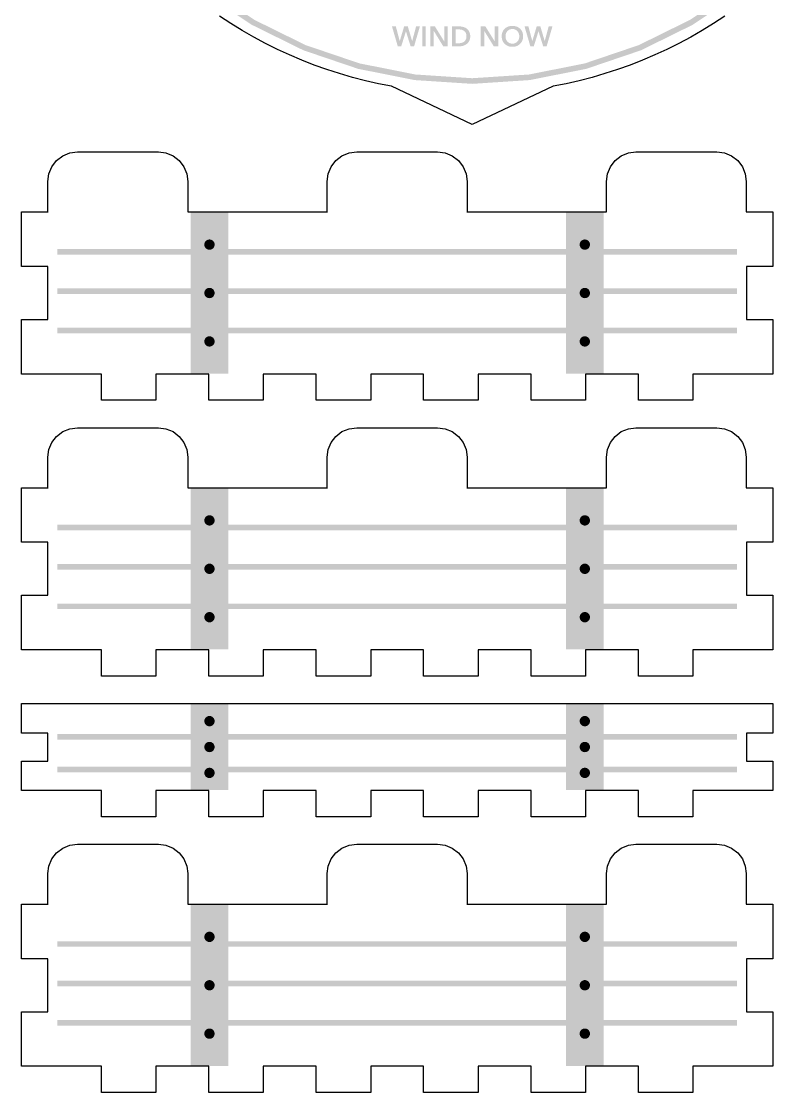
# Model space of a CAD drawing. Header units: millimetres. Extents: x 6 to 299, y 6 to 451.
# Drawn here: x 6 to 87.5, y 124.3 to 238.5 of the extents above; entities that cross this region are included whole.
import ezdxf

# ---------------------------------------------------------------- set-up
doc = ezdxf.new("R2010")
doc.units = ezdxf.units.MM
doc.layers.add('CUT', color=1, linetype='Continuous')
doc.layers.add('RASTER', color=7, linetype='Continuous')

msp = doc.modelspace()

# ---------------------------------------------------------------- hatches: boundary and pattern name
at = {"layer": 'RASTER'}
h = msp.add_hatch(color=7, dxfattribs=at)
h.paths.add_polyline_path([(101, 278.8), (100.598, 272.665), (99.398, 266.636), (97.422, 260.814), (94.703, 255.3), (91.288, 250.188), (87.234, 245.566), (82.612, 241.512), (77.5, 238.097), (71.986, 235.378), (66.164, 233.401), (60.135, 232.202), (54, 231.8), (47.865, 232.202), (41.835, 233.401), (36.014, 235.378), (30.5, 238.097), (25.388, 241.512), (20.766, 245.566), (16.712, 250.188), (13.297, 255.3), (10.578, 260.814), (8.601, 266.636), (7.402, 272.665), (7, 278.8), (7.402, 284.935), (8.601, 290.964), (10.578, 296.786), (13.297, 302.3), (16.712, 307.412), (20.766, 312.034), (25.388, 316.088), (30.5, 319.503), (36.014, 322.222), (41.835, 324.199), (47.865, 325.398), (54, 325.8), (60.135, 325.398), (66.164, 324.199), (71.986, 322.222), (77.5, 319.503), (82.612, 316.088), (87.234, 312.034), (91.288, 307.412), (94.703, 302.3), (97.422, 296.786), (99.398, 290.964), (100.598, 284.935)])
h.paths.add_polyline_path([(100.4, 278.8), (100.003, 272.744), (98.819, 266.791), (96.868, 261.043), (94.184, 255.6), (90.812, 250.553), (86.81, 245.99), (82.246, 241.988), (77.2, 238.616), (71.756, 235.932), (66.009, 233.981), (60.056, 232.797), (54, 232.4), (47.944, 232.797), (41.991, 233.981), (36.243, 235.932), (30.8, 238.616), (25.753, 241.988), (21.19, 245.99), (17.188, 250.553), (13.816, 255.6), (11.132, 261.043), (9.181, 266.791), (7.997, 272.744), (7.6, 278.8), (7.997, 284.856), (9.181, 290.809), (11.132, 296.557), (13.816, 302), (17.188, 307.047), (21.19, 311.61), (25.753, 315.612), (30.8, 318.984), (36.243, 321.668), (41.991, 323.619), (47.944, 324.803), (54, 325.2), (60.056, 324.803), (66.009, 323.619), (71.756, 321.668), (77.2, 318.984), (82.246, 315.612), (86.81, 311.61), (90.812, 307.047), (94.184, 302), (96.868, 296.557), (98.819, 290.809), (100.003, 284.856)], flags=0)
for points in [[(45.448, 237.924), (45.862, 237.924), (46.273, 236.364), (46.279, 236.364), (46.747, 237.924), (47.137, 237.924), (47.596, 236.364), (47.602, 236.364), (48.022, 237.924), (48.424, 237.924), (47.803, 235.8), (47.437, 235.8), (46.939, 237.393), (46.933, 237.393), (46.435, 235.8), (46.069, 235.8)], [(48.676, 237.924), (49.054, 237.924), (49.054, 235.8), (48.676, 235.8)], [(49.522, 237.924), (50.023, 237.924), (51.01, 236.334), (51.016, 236.334), (51.016, 237.924), (51.394, 237.924), (51.394, 235.8), (50.914, 235.8), (49.906, 237.441), (49.9, 237.441), (49.9, 235.8), (49.522, 235.8)], [(54.904, 237.924), (55.405, 237.924), (56.392, 236.334), (56.398, 236.334), (56.398, 237.924), (56.776, 237.924), (56.776, 235.8), (56.296, 235.8), (55.288, 237.441), (55.282, 237.441), (55.282, 235.8), (54.904, 235.8)], [(59.575, 237.924), (59.989, 237.924), (60.4, 236.364), (60.406, 236.364), (60.874, 237.924), (61.264, 237.924), (61.723, 236.364), (61.729, 236.364), (62.149, 237.924), (62.551, 237.924), (61.93, 235.8), (61.564, 235.8), (61.066, 237.393), (61.06, 237.393), (60.562, 235.8), (60.196, 235.8)], [(24, 218.1), (28, 218.1), (28, 200.9), (24, 200.9)], [(64, 218.1), (68, 218.1), (68, 200.9), (64, 200.9)], [(26.55, 214.66), (26.545, 214.588), (26.531, 214.518), (26.508, 214.45), (26.476, 214.385), (26.436, 214.325), (26.389, 214.271), (26.335, 214.224), (26.275, 214.184), (26.21, 214.152), (26.142, 214.129), (26.072, 214.115), (26, 214.11), (25.928, 214.115), (25.858, 214.129), (25.79, 214.152), (25.725, 214.184), (25.665, 214.224), (25.611, 214.271), (25.564, 214.325), (25.524, 214.385), (25.492, 214.45), (25.469, 214.518), (25.455, 214.588), (25.45, 214.66), (25.455, 214.732), (25.469, 214.802), (25.492, 214.87), (25.524, 214.935), (25.564, 214.995), (25.611, 215.049), (25.665, 215.096), (25.725, 215.136), (25.79, 215.168), (25.858, 215.191), (25.928, 215.205), (26, 215.21), (26.072, 215.205), (26.142, 215.191), (26.21, 215.168), (26.275, 215.136), (26.335, 215.096), (26.389, 215.049), (26.436, 214.995), (26.476, 214.935), (26.508, 214.87), (26.531, 214.802), (26.545, 214.732)], [(66.55, 214.66), (66.545, 214.588), (66.531, 214.518), (66.508, 214.45), (66.476, 214.385), (66.436, 214.325), (66.389, 214.271), (66.335, 214.224), (66.275, 214.184), (66.21, 214.152), (66.142, 214.129), (66.072, 214.115), (66, 214.11), (65.928, 214.115), (65.858, 214.129), (65.79, 214.152), (65.725, 214.184), (65.665, 214.224), (65.611, 214.271), (65.564, 214.325), (65.524, 214.385), (65.492, 214.45), (65.469, 214.518), (65.455, 214.588), (65.45, 214.66), (65.455, 214.732), (65.469, 214.802), (65.492, 214.87), (65.524, 214.935), (65.564, 214.995), (65.611, 215.049), (65.665, 215.096), (65.725, 215.136), (65.79, 215.168), (65.858, 215.191), (65.928, 215.205), (66, 215.21), (66.072, 215.205), (66.142, 215.191), (66.21, 215.168), (66.275, 215.136), (66.335, 215.096), (66.389, 215.049), (66.436, 214.995), (66.476, 214.935), (66.508, 214.87), (66.531, 214.802), (66.545, 214.732)], [(9.8, 214.2), (82.2, 214.2), (82.2, 213.6), (9.8, 213.6)], [(9.8, 210), (82.2, 210), (82.2, 209.4), (9.8, 209.4)], [(26.55, 209.5), (26.545, 209.428), (26.531, 209.358), (26.508, 209.29), (26.476, 209.225), (26.436, 209.165), (26.389, 209.111), (26.335, 209.064), (26.275, 209.024), (26.21, 208.992), (26.142, 208.969), (26.072, 208.955), (26, 208.95), (25.928, 208.955), (25.858, 208.969), (25.79, 208.992), (25.725, 209.024), (25.665, 209.064), (25.611, 209.111), (25.564, 209.165), (25.524, 209.225), (25.492, 209.29), (25.469, 209.358), (25.455, 209.428), (25.45, 209.5), (25.455, 209.572), (25.469, 209.642), (25.492, 209.71), (25.524, 209.775), (25.564, 209.835), (25.611, 209.889), (25.665, 209.936), (25.725, 209.976), (25.79, 210.008), (25.858, 210.031), (25.928, 210.045), (26, 210.05), (26.072, 210.045), (26.142, 210.031), (26.21, 210.008), (26.275, 209.976), (26.335, 209.936), (26.389, 209.889), (26.436, 209.835), (26.476, 209.775), (26.508, 209.71), (26.531, 209.642), (26.545, 209.572)], [(66.55, 209.5), (66.545, 209.428), (66.531, 209.358), (66.508, 209.29), (66.476, 209.225), (66.436, 209.165), (66.389, 209.111), (66.335, 209.064), (66.275, 209.024), (66.21, 208.992), (66.142, 208.969), (66.072, 208.955), (66, 208.95), (65.928, 208.955), (65.858, 208.969), (65.79, 208.992), (65.725, 209.024), (65.665, 209.064), (65.611, 209.111), (65.564, 209.165), (65.524, 209.225), (65.492, 209.29), (65.469, 209.358), (65.455, 209.428), (65.45, 209.5), (65.455, 209.572), (65.469, 209.642), (65.492, 209.71), (65.524, 209.775), (65.564, 209.835), (65.611, 209.889), (65.665, 209.936), (65.725, 209.976), (65.79, 210.008), (65.858, 210.031), (65.928, 210.045), (66, 210.05), (66.072, 210.045), (66.142, 210.031), (66.21, 210.008), (66.275, 209.976), (66.335, 209.936), (66.389, 209.889), (66.436, 209.835), (66.476, 209.775), (66.508, 209.71), (66.531, 209.642), (66.545, 209.572)], [(9.8, 205.8), (82.2, 205.8), (82.2, 205.2), (9.8, 205.2)], [(26.55, 204.34), (26.545, 204.268), (26.531, 204.198), (26.508, 204.13), (26.476, 204.065), (26.436, 204.005), (26.389, 203.951), (26.335, 203.904), (26.275, 203.864), (26.21, 203.832), (26.142, 203.809), (26.072, 203.795), (26, 203.79), (25.928, 203.795), (25.858, 203.809), (25.79, 203.832), (25.725, 203.864), (25.665, 203.904), (25.611, 203.951), (25.564, 204.005), (25.524, 204.065), (25.492, 204.13), (25.469, 204.198), (25.455, 204.268), (25.45, 204.34), (25.455, 204.412), (25.469, 204.482), (25.492, 204.55), (25.524, 204.615), (25.564, 204.675), (25.611, 204.729), (25.665, 204.776), (25.725, 204.816), (25.79, 204.848), (25.858, 204.871), (25.928, 204.885), (26, 204.89), (26.072, 204.885), (26.142, 204.871), (26.21, 204.848), (26.275, 204.816), (26.335, 204.776), (26.389, 204.729), (26.436, 204.675), (26.476, 204.615), (26.508, 204.55), (26.531, 204.482), (26.545, 204.412)], [(66.55, 204.34), (66.545, 204.268), (66.531, 204.198), (66.508, 204.13), (66.476, 204.065), (66.436, 204.005), (66.389, 203.951), (66.335, 203.904), (66.275, 203.864), (66.21, 203.832), (66.142, 203.809), (66.072, 203.795), (66, 203.79), (65.928, 203.795), (65.858, 203.809), (65.79, 203.832), (65.725, 203.864), (65.665, 203.904), (65.611, 203.951), (65.564, 204.005), (65.524, 204.065), (65.492, 204.13), (65.469, 204.198), (65.455, 204.268), (65.45, 204.34), (65.455, 204.412), (65.469, 204.482), (65.492, 204.55), (65.524, 204.615), (65.564, 204.675), (65.611, 204.729), (65.665, 204.776), (65.725, 204.816), (65.79, 204.848), (65.858, 204.871), (65.928, 204.885), (66, 204.89), (66.072, 204.885), (66.142, 204.871), (66.21, 204.848), (66.275, 204.816), (66.335, 204.776), (66.389, 204.729), (66.436, 204.675), (66.476, 204.615), (66.508, 204.55), (66.531, 204.482), (66.545, 204.412)], [(24, 188.7), (28, 188.7), (28, 171.5), (24, 171.5)], [(64, 188.7), (68, 188.7), (68, 171.5), (64, 171.5)], [(26.55, 185.26), (26.545, 185.188), (26.531, 185.118), (26.508, 185.05), (26.476, 184.985), (26.436, 184.925), (26.389, 184.871), (26.335, 184.824), (26.275, 184.784), (26.21, 184.752), (26.142, 184.729), (26.072, 184.715), (26, 184.71), (25.928, 184.715), (25.858, 184.729), (25.79, 184.752), (25.725, 184.784), (25.665, 184.824), (25.611, 184.871), (25.564, 184.925), (25.524, 184.985), (25.492, 185.05), (25.469, 185.118), (25.455, 185.188), (25.45, 185.26), (25.455, 185.332), (25.469, 185.402), (25.492, 185.47), (25.524, 185.535), (25.564, 185.595), (25.611, 185.649), (25.665, 185.696), (25.725, 185.736), (25.79, 185.768), (25.858, 185.791), (25.928, 185.805), (26, 185.81), (26.072, 185.805), (26.142, 185.791), (26.21, 185.768), (26.275, 185.736), (26.335, 185.696), (26.389, 185.649), (26.436, 185.595), (26.476, 185.535), (26.508, 185.47), (26.531, 185.402), (26.545, 185.332)], [(66.55, 185.26), (66.545, 185.188), (66.531, 185.118), (66.508, 185.05), (66.476, 184.985), (66.436, 184.925), (66.389, 184.871), (66.335, 184.824), (66.275, 184.784), (66.21, 184.752), (66.142, 184.729), (66.072, 184.715), (66, 184.71), (65.928, 184.715), (65.858, 184.729), (65.79, 184.752), (65.725, 184.784), (65.665, 184.824), (65.611, 184.871), (65.564, 184.925), (65.524, 184.985), (65.492, 185.05), (65.469, 185.118), (65.455, 185.188), (65.45, 185.26), (65.455, 185.332), (65.469, 185.402), (65.492, 185.47), (65.524, 185.535), (65.564, 185.595), (65.611, 185.649), (65.665, 185.696), (65.725, 185.736), (65.79, 185.768), (65.858, 185.791), (65.928, 185.805), (66, 185.81), (66.072, 185.805), (66.142, 185.791), (66.21, 185.768), (66.275, 185.736), (66.335, 185.696), (66.389, 185.649), (66.436, 185.595), (66.476, 185.535), (66.508, 185.47), (66.531, 185.402), (66.545, 185.332)], [(9.8, 184.8), (82.2, 184.8), (82.2, 184.2), (9.8, 184.2)], [(9.8, 180.6), (82.2, 180.6), (82.2, 180), (9.8, 180)], [(26.55, 180.1), (26.545, 180.028), (26.531, 179.958), (26.508, 179.89), (26.476, 179.825), (26.436, 179.765), (26.389, 179.711), (26.335, 179.664), (26.275, 179.624), (26.21, 179.592), (26.142, 179.569), (26.072, 179.555), (26, 179.55), (25.928, 179.555), (25.858, 179.569), (25.79, 179.592), (25.725, 179.624), (25.665, 179.664), (25.611, 179.711), (25.564, 179.765), (25.524, 179.825), (25.492, 179.89), (25.469, 179.958), (25.455, 180.028), (25.45, 180.1), (25.455, 180.172), (25.469, 180.242), (25.492, 180.31), (25.524, 180.375), (25.564, 180.435), (25.611, 180.489), (25.665, 180.536), (25.725, 180.576), (25.79, 180.608), (25.858, 180.631), (25.928, 180.645), (26, 180.65), (26.072, 180.645), (26.142, 180.631), (26.21, 180.608), (26.275, 180.576), (26.335, 180.536), (26.389, 180.489), (26.436, 180.435), (26.476, 180.375), (26.508, 180.31), (26.531, 180.242), (26.545, 180.172)], [(66.55, 180.1), (66.545, 180.028), (66.531, 179.958), (66.508, 179.89), (66.476, 179.825), (66.436, 179.765), (66.389, 179.711), (66.335, 179.664), (66.275, 179.624), (66.21, 179.592), (66.142, 179.569), (66.072, 179.555), (66, 179.55), (65.928, 179.555), (65.858, 179.569), (65.79, 179.592), (65.725, 179.624), (65.665, 179.664), (65.611, 179.711), (65.564, 179.765), (65.524, 179.825), (65.492, 179.89), (65.469, 179.958), (65.455, 180.028), (65.45, 180.1), (65.455, 180.172), (65.469, 180.242), (65.492, 180.31), (65.524, 180.375), (65.564, 180.435), (65.611, 180.489), (65.665, 180.536), (65.725, 180.576), (65.79, 180.608), (65.858, 180.631), (65.928, 180.645), (66, 180.65), (66.072, 180.645), (66.142, 180.631), (66.21, 180.608), (66.275, 180.576), (66.335, 180.536), (66.389, 180.489), (66.436, 180.435), (66.476, 180.375), (66.508, 180.31), (66.531, 180.242), (66.545, 180.172)], [(9.8, 176.4), (82.2, 176.4), (82.2, 175.8), (9.8, 175.8)], [(26.55, 174.94), (26.545, 174.868), (26.531, 174.798), (26.508, 174.73), (26.476, 174.665), (26.436, 174.605), (26.389, 174.551), (26.335, 174.504), (26.275, 174.464), (26.21, 174.432), (26.142, 174.409), (26.072, 174.395), (26, 174.39), (25.928, 174.395), (25.858, 174.409), (25.79, 174.432), (25.725, 174.464), (25.665, 174.504), (25.611, 174.551), (25.564, 174.605), (25.524, 174.665), (25.492, 174.73), (25.469, 174.798), (25.455, 174.868), (25.45, 174.94), (25.455, 175.012), (25.469, 175.082), (25.492, 175.15), (25.524, 175.215), (25.564, 175.275), (25.611, 175.329), (25.665, 175.376), (25.725, 175.416), (25.79, 175.448), (25.858, 175.471), (25.928, 175.485), (26, 175.49), (26.072, 175.485), (26.142, 175.471), (26.21, 175.448), (26.275, 175.416), (26.335, 175.376), (26.389, 175.329), (26.436, 175.275), (26.476, 175.215), (26.508, 175.15), (26.531, 175.082), (26.545, 175.012)], [(66.55, 174.94), (66.545, 174.868), (66.531, 174.798), (66.508, 174.73), (66.476, 174.665), (66.436, 174.605), (66.389, 174.551), (66.335, 174.504), (66.275, 174.464), (66.21, 174.432), (66.142, 174.409), (66.072, 174.395), (66, 174.39), (65.928, 174.395), (65.858, 174.409), (65.79, 174.432), (65.725, 174.464), (65.665, 174.504), (65.611, 174.551), (65.564, 174.605), (65.524, 174.665), (65.492, 174.73), (65.469, 174.798), (65.455, 174.868), (65.45, 174.94), (65.455, 175.012), (65.469, 175.082), (65.492, 175.15), (65.524, 175.215), (65.564, 175.275), (65.611, 175.329), (65.665, 175.376), (65.725, 175.416), (65.79, 175.448), (65.858, 175.471), (65.928, 175.485), (66, 175.49), (66.072, 175.485), (66.142, 175.471), (66.21, 175.448), (66.275, 175.416), (66.335, 175.376), (66.389, 175.329), (66.436, 175.275), (66.476, 175.215), (66.508, 175.15), (66.531, 175.082), (66.545, 175.012)], [(24, 165.7), (28, 165.7), (28, 156.5), (24, 156.5)], [(64, 165.7), (68, 165.7), (68, 156.5), (64, 156.5)], [(26.55, 163.86), (26.545, 163.788), (26.531, 163.718), (26.508, 163.65), (26.476, 163.585), (26.436, 163.525), (26.389, 163.471), (26.335, 163.424), (26.275, 163.384), (26.21, 163.352), (26.142, 163.329), (26.072, 163.315), (26, 163.31), (25.928, 163.315), (25.858, 163.329), (25.79, 163.352), (25.725, 163.384), (25.665, 163.424), (25.611, 163.471), (25.564, 163.525), (25.524, 163.585), (25.492, 163.65), (25.469, 163.718), (25.455, 163.788), (25.45, 163.86), (25.455, 163.932), (25.469, 164.002), (25.492, 164.07), (25.524, 164.135), (25.564, 164.195), (25.611, 164.249), (25.665, 164.296), (25.725, 164.336), (25.79, 164.368), (25.858, 164.391), (25.928, 164.405), (26, 164.41), (26.072, 164.405), (26.142, 164.391), (26.21, 164.368), (26.275, 164.336), (26.335, 164.296), (26.389, 164.249), (26.436, 164.195), (26.476, 164.135), (26.508, 164.07), (26.531, 164.002), (26.545, 163.932)], [(66.55, 163.86), (66.545, 163.788), (66.531, 163.718), (66.508, 163.65), (66.476, 163.585), (66.436, 163.525), (66.389, 163.471), (66.335, 163.424), (66.275, 163.384), (66.21, 163.352), (66.142, 163.329), (66.072, 163.315), (66, 163.31), (65.928, 163.315), (65.858, 163.329), (65.79, 163.352), (65.725, 163.384), (65.665, 163.424), (65.611, 163.471), (65.564, 163.525), (65.524, 163.585), (65.492, 163.65), (65.469, 163.718), (65.455, 163.788), (65.45, 163.86), (65.455, 163.932), (65.469, 164.002), (65.492, 164.07), (65.524, 164.135), (65.564, 164.195), (65.611, 164.249), (65.665, 164.296), (65.725, 164.336), (65.79, 164.368), (65.858, 164.391), (65.928, 164.405), (66, 164.41), (66.072, 164.405), (66.142, 164.391), (66.21, 164.368), (66.275, 164.336), (66.335, 164.296), (66.389, 164.249), (66.436, 164.195), (66.476, 164.135), (66.508, 164.07), (66.531, 164.002), (66.545, 163.932)], [(9.8, 162.5), (82.2, 162.5), (82.2, 161.9), (9.8, 161.9)], [(26.55, 161.1), (26.545, 161.028), (26.531, 160.958), (26.508, 160.89), (26.476, 160.825), (26.436, 160.765), (26.389, 160.711), (26.335, 160.664), (26.275, 160.624), (26.21, 160.592), (26.142, 160.569), (26.072, 160.555), (26, 160.55), (25.928, 160.555), (25.858, 160.569), (25.79, 160.592), (25.725, 160.624), (25.665, 160.664), (25.611, 160.711), (25.564, 160.765), (25.524, 160.825), (25.492, 160.89), (25.469, 160.958), (25.455, 161.028), (25.45, 161.1), (25.455, 161.172), (25.469, 161.242), (25.492, 161.31), (25.524, 161.375), (25.564, 161.435), (25.611, 161.489), (25.665, 161.536), (25.725, 161.576), (25.79, 161.608), (25.858, 161.631), (25.928, 161.645), (26, 161.65), (26.072, 161.645), (26.142, 161.631), (26.21, 161.608), (26.275, 161.576), (26.335, 161.536), (26.389, 161.489), (26.436, 161.435), (26.476, 161.375), (26.508, 161.31), (26.531, 161.242), (26.545, 161.172)], [(66.55, 161.1), (66.545, 161.028), (66.531, 160.958), (66.508, 160.89), (66.476, 160.825), (66.436, 160.765), (66.389, 160.711), (66.335, 160.664), (66.275, 160.624), (66.21, 160.592), (66.142, 160.569), (66.072, 160.555), (66, 160.55), (65.928, 160.555), (65.858, 160.569), (65.79, 160.592), (65.725, 160.624), (65.665, 160.664), (65.611, 160.711), (65.564, 160.765), (65.524, 160.825), (65.492, 160.89), (65.469, 160.958), (65.455, 161.028), (65.45, 161.1), (65.455, 161.172), (65.469, 161.242), (65.492, 161.31), (65.524, 161.375), (65.564, 161.435), (65.611, 161.489), (65.665, 161.536), (65.725, 161.576), (65.79, 161.608), (65.858, 161.631), (65.928, 161.645), (66, 161.65), (66.072, 161.645), (66.142, 161.631), (66.21, 161.608), (66.275, 161.576), (66.335, 161.536), (66.389, 161.489), (66.436, 161.435), (66.476, 161.375), (66.508, 161.31), (66.531, 161.242), (66.545, 161.172)], [(9.8, 159), (82.2, 159), (82.2, 158.4), (9.8, 158.4)], [(26.55, 158.34), (26.545, 158.268), (26.531, 158.198), (26.508, 158.13), (26.476, 158.065), (26.436, 158.005), (26.389, 157.951), (26.335, 157.904), (26.275, 157.864), (26.21, 157.832), (26.142, 157.809), (26.072, 157.795), (26, 157.79), (25.928, 157.795), (25.858, 157.809), (25.79, 157.832), (25.725, 157.864), (25.665, 157.904), (25.611, 157.951), (25.564, 158.005), (25.524, 158.065), (25.492, 158.13), (25.469, 158.198), (25.455, 158.268), (25.45, 158.34), (25.455, 158.412), (25.469, 158.482), (25.492, 158.55), (25.524, 158.615), (25.564, 158.675), (25.611, 158.729), (25.665, 158.776), (25.725, 158.816), (25.79, 158.848), (25.858, 158.871), (25.928, 158.885), (26, 158.89), (26.072, 158.885), (26.142, 158.871), (26.21, 158.848), (26.275, 158.816), (26.335, 158.776), (26.389, 158.729), (26.436, 158.675), (26.476, 158.615), (26.508, 158.55), (26.531, 158.482), (26.545, 158.412)], [(66.55, 158.34), (66.545, 158.268), (66.531, 158.198), (66.508, 158.13), (66.476, 158.065), (66.436, 158.005), (66.389, 157.951), (66.335, 157.904), (66.275, 157.864), (66.21, 157.832), (66.142, 157.809), (66.072, 157.795), (66, 157.79), (65.928, 157.795), (65.858, 157.809), (65.79, 157.832), (65.725, 157.864), (65.665, 157.904), (65.611, 157.951), (65.564, 158.005), (65.524, 158.065), (65.492, 158.13), (65.469, 158.198), (65.455, 158.268), (65.45, 158.34), (65.455, 158.412), (65.469, 158.482), (65.492, 158.55), (65.524, 158.615), (65.564, 158.675), (65.611, 158.729), (65.665, 158.776), (65.725, 158.816), (65.79, 158.848), (65.858, 158.871), (65.928, 158.885), (66, 158.89), (66.072, 158.885), (66.142, 158.871), (66.21, 158.848), (66.275, 158.816), (66.335, 158.776), (66.389, 158.729), (66.436, 158.675), (66.476, 158.615), (66.508, 158.55), (66.531, 158.482), (66.545, 158.412)], [(24, 144.3), (28, 144.3), (28, 127.1), (24, 127.1)], [(64, 144.3), (68, 144.3), (68, 127.1), (64, 127.1)], [(26.55, 140.86), (26.545, 140.788), (26.531, 140.718), (26.508, 140.65), (26.476, 140.585), (26.436, 140.525), (26.389, 140.471), (26.335, 140.424), (26.275, 140.384), (26.21, 140.352), (26.142, 140.329), (26.072, 140.315), (26, 140.31), (25.928, 140.315), (25.858, 140.329), (25.79, 140.352), (25.725, 140.384), (25.665, 140.424), (25.611, 140.471), (25.564, 140.525), (25.524, 140.585), (25.492, 140.65), (25.469, 140.718), (25.455, 140.788), (25.45, 140.86), (25.455, 140.932), (25.469, 141.002), (25.492, 141.07), (25.524, 141.135), (25.564, 141.195), (25.611, 141.249), (25.665, 141.296), (25.725, 141.336), (25.79, 141.368), (25.858, 141.391), (25.928, 141.405), (26, 141.41), (26.072, 141.405), (26.142, 141.391), (26.21, 141.368), (26.275, 141.336), (26.335, 141.296), (26.389, 141.249), (26.436, 141.195), (26.476, 141.135), (26.508, 141.07), (26.531, 141.002), (26.545, 140.932)], [(66.55, 140.86), (66.545, 140.788), (66.531, 140.718), (66.508, 140.65), (66.476, 140.585), (66.436, 140.525), (66.389, 140.471), (66.335, 140.424), (66.275, 140.384), (66.21, 140.352), (66.142, 140.329), (66.072, 140.315), (66, 140.31), (65.928, 140.315), (65.858, 140.329), (65.79, 140.352), (65.725, 140.384), (65.665, 140.424), (65.611, 140.471), (65.564, 140.525), (65.524, 140.585), (65.492, 140.65), (65.469, 140.718), (65.455, 140.788), (65.45, 140.86), (65.455, 140.932), (65.469, 141.002), (65.492, 141.07), (65.524, 141.135), (65.564, 141.195), (65.611, 141.249), (65.665, 141.296), (65.725, 141.336), (65.79, 141.368), (65.858, 141.391), (65.928, 141.405), (66, 141.41), (66.072, 141.405), (66.142, 141.391), (66.21, 141.368), (66.275, 141.336), (66.335, 141.296), (66.389, 141.249), (66.436, 141.195), (66.476, 141.135), (66.508, 141.07), (66.531, 141.002), (66.545, 140.932)], [(9.8, 140.4), (82.2, 140.4), (82.2, 139.8), (9.8, 139.8)], [(9.8, 136.2), (82.2, 136.2), (82.2, 135.6), (9.8, 135.6)], [(26.55, 135.7), (26.545, 135.628), (26.531, 135.558), (26.508, 135.49), (26.476, 135.425), (26.436, 135.365), (26.389, 135.311), (26.335, 135.264), (26.275, 135.224), (26.21, 135.192), (26.142, 135.169), (26.072, 135.155), (26, 135.15), (25.928, 135.155), (25.858, 135.169), (25.79, 135.192), (25.725, 135.224), (25.665, 135.264), (25.611, 135.311), (25.564, 135.365), (25.524, 135.425), (25.492, 135.49), (25.469, 135.558), (25.455, 135.628), (25.45, 135.7), (25.455, 135.772), (25.469, 135.842), (25.492, 135.91), (25.524, 135.975), (25.564, 136.035), (25.611, 136.089), (25.665, 136.136), (25.725, 136.176), (25.79, 136.208), (25.858, 136.231), (25.928, 136.245), (26, 136.25), (26.072, 136.245), (26.142, 136.231), (26.21, 136.208), (26.275, 136.176), (26.335, 136.136), (26.389, 136.089), (26.436, 136.035), (26.476, 135.975), (26.508, 135.91), (26.531, 135.842), (26.545, 135.772)], [(66.55, 135.7), (66.545, 135.628), (66.531, 135.558), (66.508, 135.49), (66.476, 135.425), (66.436, 135.365), (66.389, 135.311), (66.335, 135.264), (66.275, 135.224), (66.21, 135.192), (66.142, 135.169), (66.072, 135.155), (66, 135.15), (65.928, 135.155), (65.858, 135.169), (65.79, 135.192), (65.725, 135.224), (65.665, 135.264), (65.611, 135.311), (65.564, 135.365), (65.524, 135.425), (65.492, 135.49), (65.469, 135.558), (65.455, 135.628), (65.45, 135.7), (65.455, 135.772), (65.469, 135.842), (65.492, 135.91), (65.524, 135.975), (65.564, 136.035), (65.611, 136.089), (65.665, 136.136), (65.725, 136.176), (65.79, 136.208), (65.858, 136.231), (65.928, 136.245), (66, 136.25), (66.072, 136.245), (66.142, 136.231), (66.21, 136.208), (66.275, 136.176), (66.335, 136.136), (66.389, 136.089), (66.436, 136.035), (66.476, 135.975), (66.508, 135.91), (66.531, 135.842), (66.545, 135.772)], [(9.8, 132), (82.2, 132), (82.2, 131.4), (9.8, 131.4)], [(26.55, 130.54), (26.545, 130.468), (26.531, 130.398), (26.508, 130.33), (26.476, 130.265), (26.436, 130.205), (26.389, 130.151), (26.335, 130.104), (26.275, 130.064), (26.21, 130.032), (26.142, 130.009), (26.072, 129.995), (26, 129.99), (25.928, 129.995), (25.858, 130.009), (25.79, 130.032), (25.725, 130.064), (25.665, 130.104), (25.611, 130.151), (25.564, 130.205), (25.524, 130.265), (25.492, 130.33), (25.469, 130.398), (25.455, 130.468), (25.45, 130.54), (25.455, 130.612), (25.469, 130.682), (25.492, 130.75), (25.524, 130.815), (25.564, 130.875), (25.611, 130.929), (25.665, 130.976), (25.725, 131.016), (25.79, 131.048), (25.858, 131.071), (25.928, 131.085), (26, 131.09), (26.072, 131.085), (26.142, 131.071), (26.21, 131.048), (26.275, 131.016), (26.335, 130.976), (26.389, 130.929), (26.436, 130.875), (26.476, 130.815), (26.508, 130.75), (26.531, 130.682), (26.545, 130.612)], [(66.55, 130.54), (66.545, 130.468), (66.531, 130.398), (66.508, 130.33), (66.476, 130.265), (66.436, 130.205), (66.389, 130.151), (66.335, 130.104), (66.275, 130.064), (66.21, 130.032), (66.142, 130.009), (66.072, 129.995), (66, 129.99), (65.928, 129.995), (65.858, 130.009), (65.79, 130.032), (65.725, 130.064), (65.665, 130.104), (65.611, 130.151), (65.564, 130.205), (65.524, 130.265), (65.492, 130.33), (65.469, 130.398), (65.455, 130.468), (65.45, 130.54), (65.455, 130.612), (65.469, 130.682), (65.492, 130.75), (65.524, 130.815), (65.564, 130.875), (65.611, 130.929), (65.665, 130.976), (65.725, 131.016), (65.79, 131.048), (65.858, 131.071), (65.928, 131.085), (66, 131.09), (66.072, 131.085), (66.142, 131.071), (66.21, 131.048), (66.275, 131.016), (66.335, 130.976), (66.389, 130.929), (66.436, 130.875), (66.476, 130.815), (66.508, 130.75), (66.531, 130.682), (66.545, 130.612)]]:
    msp.add_hatch(color=7, dxfattribs=at).paths.add_polyline_path(points)
h = msp.add_hatch(color=7, dxfattribs=at)
h.paths.add_polyline_path([(51.862, 237.924), (52.615, 237.924), (52.667, 237.923), (52.719, 237.921), (52.771, 237.916), (52.823, 237.91), (52.875, 237.903), (52.928, 237.894), (52.98, 237.883), (53.032, 237.87), (53.084, 237.855), (53.135, 237.839), (53.184, 237.82), (53.232, 237.798), (53.279, 237.775), (53.324, 237.749), (53.368, 237.722), (53.41, 237.692), (53.451, 237.659), (53.491, 237.624), (53.528, 237.587), (53.563, 237.547), (53.596, 237.505), (53.627, 237.461), (53.656, 237.414), (53.683, 237.365), (53.708, 237.312), (53.729, 237.257), (53.747, 237.199), (53.762, 237.138), (53.774, 237.073), (53.782, 237.006), (53.787, 236.935), (53.788, 236.862), (53.787, 236.793), (53.782, 236.727), (53.774, 236.664), (53.762, 236.603), (53.747, 236.544), (53.729, 236.487), (53.708, 236.433), (53.683, 236.382), (53.656, 236.333), (53.627, 236.286), (53.596, 236.241), (53.563, 236.199), (53.528, 236.159), (53.491, 236.121), (53.451, 236.085), (53.41, 236.052), (53.368, 236.021), (53.324, 235.992), (53.279, 235.965), (53.232, 235.94), (53.184, 235.917), (53.135, 235.896), (53.084, 235.878), (53.032, 235.861), (52.98, 235.847), (52.928, 235.835), (52.875, 235.824), (52.823, 235.815), (52.771, 235.809), (52.719, 235.804), (52.667, 235.801), (52.615, 235.8), (51.862, 235.8)])
h.paths.add_polyline_path([(52.555, 236.13), (52.592, 236.131), (52.629, 236.132), (52.666, 236.135), (52.702, 236.139), (52.739, 236.143), (52.776, 236.149), (52.813, 236.156), (52.849, 236.164), (52.886, 236.174), (52.921, 236.185), (52.956, 236.197), (52.989, 236.211), (53.022, 236.226), (53.054, 236.243), (53.085, 236.262), (53.115, 236.282), (53.144, 236.303), (53.171, 236.326), (53.198, 236.352), (53.223, 236.379), (53.246, 236.407), (53.268, 236.438), (53.289, 236.471), (53.308, 236.505), (53.326, 236.541), (53.341, 236.58), (53.354, 236.621), (53.365, 236.665), (53.373, 236.711), (53.379, 236.759), (53.382, 236.809), (53.383, 236.862), (53.382, 236.918), (53.379, 236.971), (53.373, 237.021), (53.365, 237.069), (53.354, 237.114), (53.341, 237.157), (53.326, 237.197), (53.308, 237.234), (53.289, 237.269), (53.268, 237.302), (53.246, 237.333), (53.223, 237.362), (53.198, 237.389), (53.171, 237.415), (53.144, 237.438), (53.115, 237.459), (53.085, 237.478), (53.054, 237.496), (53.022, 237.513), (52.989, 237.527), (52.956, 237.54), (52.921, 237.552), (52.886, 237.562), (52.849, 237.57), (52.813, 237.577), (52.776, 237.583), (52.739, 237.588), (52.702, 237.592), (52.666, 237.596), (52.629, 237.598), (52.592, 237.6), (52.555, 237.6), (52.24, 237.6), (52.24, 236.13)], flags=0)
h = msp.add_hatch(color=7, dxfattribs=at)
h.paths.add_polyline_path([(57.142, 236.868), (57.144, 236.931), (57.148, 236.992), (57.154, 237.052), (57.164, 237.111), (57.176, 237.167), (57.191, 237.223), (57.208, 237.276), (57.228, 237.329), (57.25, 237.379), (57.275, 237.427), (57.301, 237.474), (57.33, 237.519), (57.361, 237.561), (57.393, 237.602), (57.428, 237.641), (57.465, 237.678), (57.504, 237.713), (57.544, 237.746), (57.587, 237.777), (57.631, 237.806), (57.677, 237.832), (57.724, 237.857), (57.774, 237.879), (57.825, 237.9), (57.878, 237.918), (57.932, 237.934), (57.987, 237.948), (58.043, 237.959), (58.1, 237.967), (58.159, 237.973), (58.219, 237.977), (58.279, 237.978), (58.341, 237.977), (58.402, 237.973), (58.461, 237.967), (58.519, 237.959), (58.575, 237.948), (58.631, 237.934), (58.685, 237.918), (58.738, 237.9), (58.79, 237.879), (58.84, 237.857), (58.888, 237.832), (58.934, 237.806), (58.979, 237.777), (59.021, 237.746), (59.062, 237.713), (59.101, 237.678), (59.139, 237.641), (59.174, 237.602), (59.207, 237.561), (59.238, 237.519), (59.266, 237.474), (59.293, 237.427), (59.318, 237.379), (59.34, 237.329), (59.36, 237.276), (59.377, 237.223), (59.392, 237.167), (59.404, 237.111), (59.413, 237.052), (59.42, 236.992), (59.424, 236.931), (59.425, 236.868), (59.424, 236.806), (59.42, 236.746), (59.413, 236.687), (59.404, 236.63), (59.392, 236.574), (59.377, 236.519), (59.36, 236.466), (59.34, 236.414), (59.318, 236.363), (59.293, 236.314), (59.266, 236.267), (59.238, 236.222), (59.207, 236.179), (59.174, 236.137), (59.139, 236.098), (59.101, 236.06), (59.062, 236.023), (59.021, 235.989), (58.979, 235.957), (58.934, 235.927), (58.888, 235.9), (58.84, 235.874), (58.79, 235.85), (58.738, 235.829), (58.685, 235.809), (58.631, 235.792), (58.575, 235.778), (58.519, 235.767), (58.461, 235.758), (58.402, 235.751), (58.341, 235.747), (58.279, 235.746), (58.219, 235.747), (58.159, 235.751), (58.1, 235.758), (58.043, 235.767), (57.987, 235.778), (57.932, 235.792), (57.878, 235.809), (57.825, 235.829), (57.774, 235.85), (57.724, 235.874), (57.677, 235.9), (57.631, 235.927), (57.587, 235.957), (57.544, 235.989), (57.504, 236.023), (57.465, 236.06), (57.428, 236.098), (57.393, 236.137), (57.361, 236.179), (57.33, 236.222), (57.301, 236.267), (57.275, 236.314), (57.25, 236.363), (57.228, 236.414), (57.208, 236.466), (57.191, 236.519), (57.176, 236.574), (57.164, 236.63), (57.154, 236.687), (57.148, 236.746), (57.144, 236.806), (57.142, 236.868)])
h.paths.add_polyline_path([(57.553, 236.868), (57.554, 236.826), (57.557, 236.784), (57.561, 236.744), (57.567, 236.704), (57.574, 236.665), (57.583, 236.628), (57.594, 236.591), (57.606, 236.555), (57.62, 236.519), (57.635, 236.486), (57.652, 236.453), (57.67, 236.421), (57.689, 236.391), (57.71, 236.362), (57.732, 236.334), (57.756, 236.307), (57.781, 236.281), (57.807, 236.257), (57.834, 236.235), (57.862, 236.214), (57.892, 236.194), (57.922, 236.176), (57.954, 236.159), (57.987, 236.144), (58.021, 236.13), (58.055, 236.118), (58.091, 236.108), (58.128, 236.1), (58.165, 236.093), (58.203, 236.089), (58.242, 236.086), (58.282, 236.085), (58.323, 236.086), (58.362, 236.089), (58.4, 236.093), (58.438, 236.1), (58.474, 236.108), (58.51, 236.118), (58.545, 236.13), (58.579, 236.144), (58.613, 236.159), (58.645, 236.176), (58.675, 236.194), (58.705, 236.214), (58.734, 236.235), (58.761, 236.257), (58.787, 236.281), (58.812, 236.307), (58.836, 236.334), (58.858, 236.362), (58.879, 236.391), (58.898, 236.421), (58.916, 236.453), (58.933, 236.486), (58.948, 236.519), (58.962, 236.555), (58.974, 236.591), (58.985, 236.628), (58.994, 236.665), (59.001, 236.704), (59.007, 236.744), (59.011, 236.784), (59.014, 236.826), (59.014, 236.868), (59.014, 236.909), (59.011, 236.949), (59.007, 236.988), (59.001, 237.027), (58.994, 237.065), (58.985, 237.102), (58.974, 237.138), (58.962, 237.174), (58.948, 237.209), (58.933, 237.242), (58.916, 237.275), (58.899, 237.306), (58.879, 237.336), (58.859, 237.365), (58.837, 237.393), (58.813, 237.42), (58.789, 237.446), (58.763, 237.47), (58.736, 237.492), (58.708, 237.514), (58.678, 237.534), (58.648, 237.552), (58.616, 237.569), (58.582, 237.585), (58.548, 237.599), (58.513, 237.611), (58.477, 237.622), (58.44, 237.63), (58.402, 237.637), (58.363, 237.641), (58.323, 237.644), (58.282, 237.645), (58.242, 237.644), (58.202, 237.641), (58.163, 237.637), (58.125, 237.63), (58.089, 237.622), (58.053, 237.611), (58.018, 237.599), (57.984, 237.585), (57.951, 237.569), (57.92, 237.552), (57.889, 237.534), (57.86, 237.514), (57.832, 237.492), (57.805, 237.47), (57.779, 237.446), (57.754, 237.42), (57.731, 237.393), (57.709, 237.365), (57.689, 237.336), (57.669, 237.306), (57.651, 237.275), (57.635, 237.242), (57.62, 237.209), (57.606, 237.174), (57.594, 237.138), (57.583, 237.102), (57.574, 237.065), (57.567, 237.027), (57.561, 236.988), (57.557, 236.949), (57.554, 236.909), (57.553, 236.868)], flags=0)

# ---------------------------------------------------------------- linework, layer by layer
at = {"layer": 'CUT'}
msp.add_lwpolyline([(80.917, 239.009), (79.727, 238.229), (78.514, 237.485), (77.28, 236.778), (76.025, 236.107), (74.752, 235.473), (73.46, 234.878), (72.15, 234.321), (70.825, 233.803), (69.486, 233.324), (68.132, 232.886), (66.767, 232.487), (65.39, 232.13), (64.003, 231.813), (62.613, 231.538), (54, 227.456), (45.387, 231.538), (43.997, 231.813), (42.61, 232.13), (41.233, 232.487), (39.868, 232.886), (38.514, 233.324), (37.174, 233.803), (35.849, 234.321), (34.54, 234.878), (33.248, 235.473), (31.975, 236.107), (30.72, 236.778), (29.486, 237.485), (28.273, 238.229), (27.083, 239.009)], dxfattribs=at)
for points in [[(8.8, 218.14), (8.79, 218.14), (8.79, 221.403), (8.897, 222.213), (9.21, 222.97), (9.709, 223.621), (10.36, 224.12), (11.117, 224.433), (11.927, 224.54), (20.553, 224.54), (21.363, 224.433), (22.12, 224.12), (22.771, 223.621), (23.27, 222.97), (23.583, 222.213), (23.69, 221.403), (23.69, 218.14), (23.68, 218.14), (38.56, 218.14), (38.55, 218.14), (38.55, 221.403), (38.657, 222.213), (38.97, 222.97), (39.469, 223.621), (40.12, 224.12), (40.877, 224.433), (41.687, 224.54), (50.313, 224.54), (51.123, 224.433), (51.88, 224.12), (52.531, 223.621), (53.03, 222.97), (53.343, 222.213), (53.45, 221.403), (53.45, 218.14), (53.44, 218.14), (68.32, 218.14), (68.31, 218.14), (68.31, 221.403), (68.417, 222.213), (68.73, 222.97), (69.229, 223.621), (69.88, 224.12), (70.637, 224.433), (71.447, 224.54), (80.073, 224.54), (80.883, 224.433), (81.64, 224.12), (82.291, 223.621), (82.79, 222.97), (83.103, 222.213), (83.21, 221.403), (83.21, 218.14), (83.2, 218.14), (86.04, 218.14), (86.04, 212.327), (83.24, 212.327), (83.24, 206.673), (86.04, 206.673), (86.04, 200.86), (83.2, 200.86), (77.517, 200.86), (77.517, 198.06), (71.714, 198.06), (71.714, 200.86), (66.071, 200.86), (66.071, 198.06), (60.268, 198.06), (60.268, 200.86), (54.625, 200.86), (54.625, 198.06), (48.822, 198.06), (48.822, 200.86), (43.178, 200.86), (43.178, 198.06), (37.375, 198.06), (37.375, 200.86), (31.732, 200.86), (31.732, 198.06), (25.929, 198.06), (25.929, 200.86), (20.286, 200.86), (20.286, 198.06), (14.483, 198.06), (14.483, 200.86), (8.8, 200.86), (5.96, 200.86), (5.96, 206.673), (8.76, 206.673), (8.76, 212.327), (5.96, 212.327), (5.96, 218.14)], [(8.8, 188.74), (8.79, 188.74), (8.79, 192.003), (8.897, 192.813), (9.21, 193.57), (9.709, 194.221), (10.36, 194.72), (11.117, 195.033), (11.927, 195.14), (20.553, 195.14), (21.363, 195.033), (22.12, 194.72), (22.771, 194.221), (23.27, 193.57), (23.583, 192.813), (23.69, 192.003), (23.69, 188.74), (23.68, 188.74), (38.56, 188.74), (38.55, 188.74), (38.55, 192.003), (38.657, 192.813), (38.97, 193.57), (39.469, 194.221), (40.12, 194.72), (40.877, 195.033), (41.687, 195.14), (50.313, 195.14), (51.123, 195.033), (51.88, 194.72), (52.531, 194.221), (53.03, 193.57), (53.343, 192.813), (53.45, 192.003), (53.45, 188.74), (53.44, 188.74), (68.32, 188.74), (68.31, 188.74), (68.31, 192.003), (68.417, 192.813), (68.73, 193.57), (69.229, 194.221), (69.88, 194.72), (70.637, 195.033), (71.447, 195.14), (80.073, 195.14), (80.883, 195.033), (81.64, 194.72), (82.291, 194.221), (82.79, 193.57), (83.103, 192.813), (83.21, 192.003), (83.21, 188.74), (83.2, 188.74), (86.04, 188.74), (86.04, 182.927), (83.24, 182.927), (83.24, 177.273), (86.04, 177.273), (86.04, 171.46), (83.2, 171.46), (77.517, 171.46), (77.517, 168.66), (71.714, 168.66), (71.714, 171.46), (66.071, 171.46), (66.071, 168.66), (60.268, 168.66), (60.268, 171.46), (54.625, 171.46), (54.625, 168.66), (48.822, 168.66), (48.822, 171.46), (43.178, 171.46), (43.178, 168.66), (37.375, 168.66), (37.375, 171.46), (31.732, 171.46), (31.732, 168.66), (25.929, 168.66), (25.929, 171.46), (20.286, 171.46), (20.286, 168.66), (14.483, 168.66), (14.483, 171.46), (8.8, 171.46), (5.96, 171.46), (5.96, 177.273), (8.76, 177.273), (8.76, 182.927), (5.96, 182.927), (5.96, 188.74)], [(8.8, 165.74), (83.2, 165.74), (86.04, 165.74), (86.04, 162.593), (83.24, 162.593), (83.24, 159.607), (86.04, 159.607), (86.04, 156.46), (83.2, 156.46), (77.517, 156.46), (77.517, 153.66), (71.714, 153.66), (71.714, 156.46), (66.071, 156.46), (66.071, 153.66), (60.268, 153.66), (60.268, 156.46), (54.625, 156.46), (54.625, 153.66), (48.822, 153.66), (48.822, 156.46), (43.178, 156.46), (43.178, 153.66), (37.375, 153.66), (37.375, 156.46), (31.732, 156.46), (31.732, 153.66), (25.929, 153.66), (25.929, 156.46), (20.286, 156.46), (20.286, 153.66), (14.483, 153.66), (14.483, 156.46), (8.8, 156.46), (5.96, 156.46), (5.96, 159.607), (8.76, 159.607), (8.76, 162.593), (5.96, 162.593), (5.96, 165.74)], [(8.8, 144.34), (8.79, 144.34), (8.79, 147.603), (8.897, 148.413), (9.21, 149.17), (9.709, 149.821), (10.36, 150.32), (11.117, 150.633), (11.927, 150.74), (20.553, 150.74), (21.363, 150.633), (22.12, 150.32), (22.771, 149.821), (23.27, 149.17), (23.583, 148.413), (23.69, 147.603), (23.69, 144.34), (23.68, 144.34), (38.56, 144.34), (38.55, 144.34), (38.55, 147.603), (38.657, 148.413), (38.97, 149.17), (39.469, 149.821), (40.12, 150.32), (40.877, 150.633), (41.687, 150.74), (50.313, 150.74), (51.123, 150.633), (51.88, 150.32), (52.531, 149.821), (53.03, 149.17), (53.343, 148.413), (53.45, 147.603), (53.45, 144.34), (53.44, 144.34), (68.32, 144.34), (68.31, 144.34), (68.31, 147.603), (68.417, 148.413), (68.73, 149.17), (69.229, 149.821), (69.88, 150.32), (70.637, 150.633), (71.447, 150.74), (80.073, 150.74), (80.883, 150.633), (81.64, 150.32), (82.291, 149.821), (82.79, 149.17), (83.103, 148.413), (83.21, 147.603), (83.21, 144.34), (83.2, 144.34), (86.04, 144.34), (86.04, 138.527), (83.24, 138.527), (83.24, 132.873), (86.04, 132.873), (86.04, 127.06), (83.2, 127.06), (77.517, 127.06), (77.517, 124.26), (71.714, 124.26), (71.714, 127.06), (66.071, 127.06), (66.071, 124.26), (60.268, 124.26), (60.268, 127.06), (54.625, 127.06), (54.625, 124.26), (48.822, 124.26), (48.822, 127.06), (43.178, 127.06), (43.178, 124.26), (37.375, 124.26), (37.375, 127.06), (31.732, 127.06), (31.732, 124.26), (25.929, 124.26), (25.929, 127.06), (20.286, 127.06), (20.286, 124.26), (14.483, 124.26), (14.483, 127.06), (8.8, 127.06), (5.96, 127.06), (5.96, 132.873), (8.76, 132.873), (8.76, 138.527), (5.96, 138.527), (5.96, 144.34)]]:
    msp.add_lwpolyline(points, close=True, dxfattribs=at)

doc.saveas('drawing.dxf')
